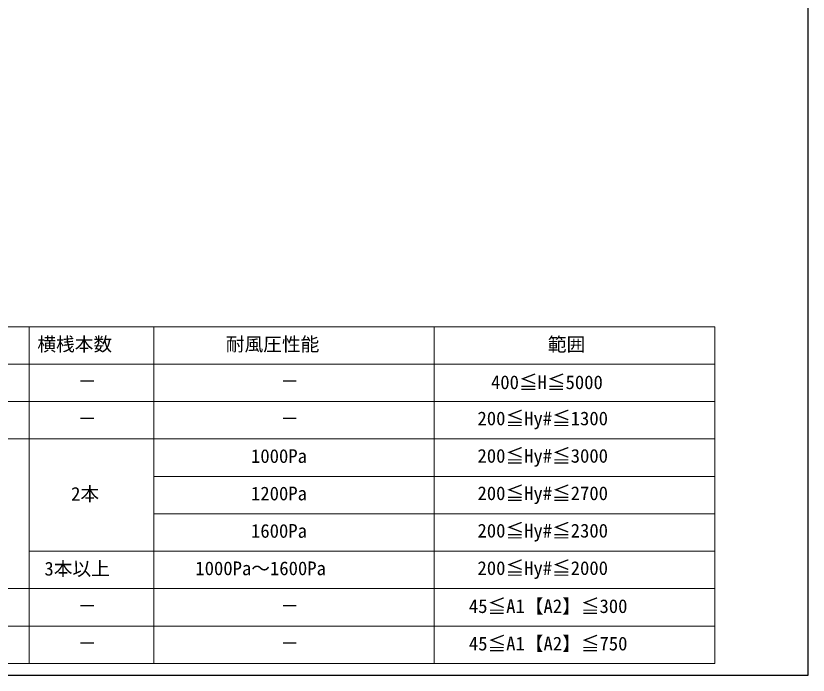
# Model space of a CAD drawing. Units: millimetres, scale not verified. Extents: x -1750 to 1750, y -2608 to 2592.
# Drawn here: x 479 to 1750, y -2608 to -1551 of the extents above; entities that cross this region are included whole.
import ezdxf
from ezdxf.enums import TextEntityAlignment as Align

# ---------------------------------------------------------------- set-up
doc = ezdxf.new("R2010")
doc.units = ezdxf.units.MM
doc.header["$LTSCALE"] = 14
doc.layers.add('0-1_TABLE1', color=7, linetype='Continuous', lineweight=18)
doc.layers.add('0-7_YKK_ZWAK', color=7, linetype='Continuous')
doc.styles.add('ＭＳ ゴシック', font='')
doc.styles.get('ＭＳ ゴシック').set_extended_font_data('MS Gothic')

msp = doc.modelspace()

# ---------------------------------------------------------------- linework, layer by layer
at = {"layer": '0-1_TABLE1'}
for p, q in [((0, -2049.79), (1600, -2049.79)), ((0, -2169.79), (1600, -2169.79)), ((200, -2229.79), (1600, -2229.79)), ((700, -2289.79), (1600, -2289.79)), ((700, -2349.79), (1600, -2349.79)), ((500, -2409.79), (1600, -2409.79)), ((0, -2469.79), (1600, -2469.79)), ((200, -2529.79), (1600, -2529.79)), ((0, -2589.79), (1600, -2589.79))]:
    msp.add_line(p, q, dxfattribs=at)
for points in [[(500, -2049.79), (500, -2109.79), (500, -2589.79)], [(700, -2049.79), (700, -2109.79), (700, -2589.79)], [(1150, -2049.79), (1150, -2109.79), (1150, -2589.79)], [(1600, -2049.79), (1600, -2109.79), (1600, -2589.79)], [(0, -2109.79), (700, -2109.79), (1150, -2109.79), (1600, -2109.79)]]:
    msp.add_lwpolyline(points, dxfattribs=at)
at = {"layer": '0-7_YKK_ZWAK'}
msp.add_lwpolyline([(-1750, -2608.5), (1750, -2608.5), (1750, 2491.5)], dxfattribs=at)

# ---------------------------------------------------------------- texts
at = {"layer": '0-1_TABLE1', "style": 'ＭＳ ゴシック'}
for s, p in [('横桟本数', (513.15, -2095.39)), ('耐風圧性能', (815.57, -2095.39)), ('範囲', (1332.3, -2095.73)), ('－', (578.01, -2154.79)), ('－', (903.01, -2154.79)), ('400≦H≦5000', (1241.02, -2156.49)), ('200≦Hy#≦1300', (1219.38, -2214.45)), ('－', (578.01, -2214.79)), ('－', (903.01, -2214.79)), ('1000Pa', (855.97, -2274.79)), ('200≦Hy#≦3000', (1219.38, -2274.45)), ('2本', (567.27, -2335.39)), ('1200Pa', (855.97, -2334.79)), ('200≦Hy#≦2700', (1219.38, -2334.45)), ('200≦Hy#≦2300', (1219.38, -2394.45)), ('1600Pa', (855.97, -2394.79)), ('3本以上', (524.4, -2455.39)), ('1000Pa～1600Pa', (766.65, -2454.79)), ('200≦Hy#≦2000', (1219.38, -2454.45)), ('45≦A1【A2】≦300', (1205.57, -2515.47)), ('－', (578.01, -2514.79)), ('－', (903.01, -2514.79)), ('45≦A1【A2】≦750', (1205.57, -2575.47)), ('－', (578.01, -2574.79)), ('－', (903.01, -2574.79))]:
    msp.add_text(s, height=21.99, dxfattribs=at).set_placement(p, align=Align.BOTTOM_LEFT)

doc.saveas('drawing.dxf')
